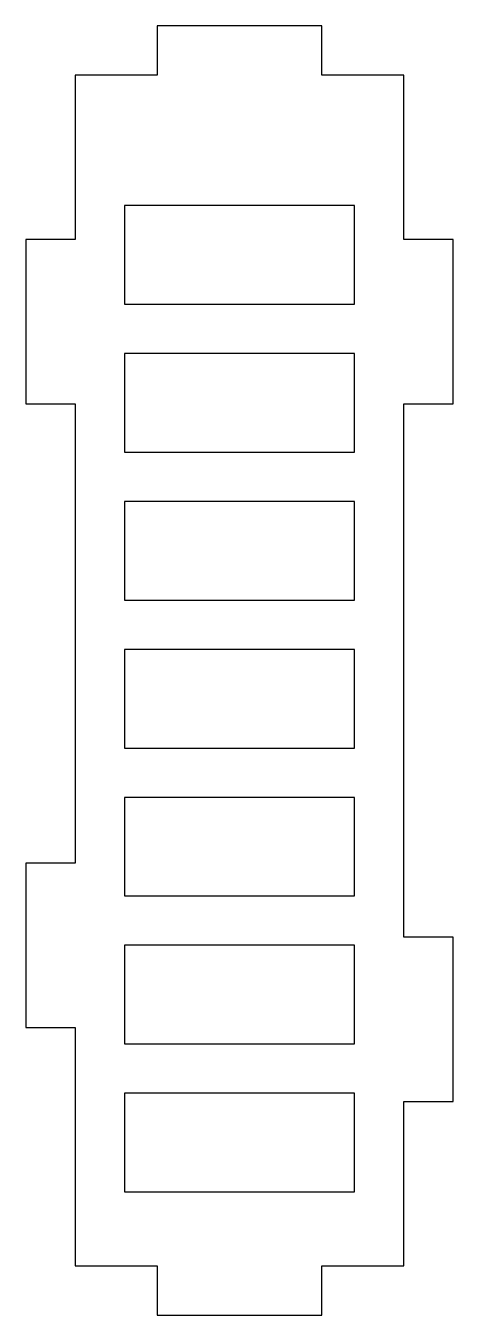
# Model space of a CAD drawing. Header units: millimetres. Extents: x 3904.1 to 3930.1, y 1439.1 to 1517.5.
import ezdxf

# ---------------------------------------------------------------- set-up
doc = ezdxf.new("R2010")
doc.units = ezdxf.units.MM

msp = doc.modelspace()

# ---------------------------------------------------------------- linework, layer by layer
at = {"color": 0}
for p, q in [((3922.052, 1517.514, -75.37), (3912.052, 1517.514, -75.37)), ((3912.052, 1517.514, -75.37), (3912.052, 1514.514, -75.37)), ((3922.052, 1514.514, -75.37), (3922.052, 1517.514, -75.37)), ((3912.052, 1514.514, -75.37), (3907.052, 1514.514, -75.37)), ((3907.052, 1514.514, -75.37), (3907.052, 1504.514, -75.37)), ((3927.052, 1514.514, -75.37), (3922.052, 1514.514, -75.37)), ((3927.052, 1504.514, -75.37), (3927.052, 1514.514, -75.37)), ((3910.052, 1506.583, -75.37), (3910.052, 1500.583, -75.37)), ((3924.052, 1506.583, -75.37), (3910.052, 1506.583, -75.37)), ((3924.052, 1500.583, -75.37), (3924.052, 1506.583, -75.37)), ((3907.052, 1504.514, -75.37), (3904.052, 1504.514, -75.37)), ((3904.052, 1504.514, -75.37), (3904.052, 1494.514, -75.37)), ((3930.052, 1504.514, -75.37), (3927.052, 1504.514, -75.37)), ((3930.052, 1494.514, -75.37), (3930.052, 1504.514, -75.37)), ((3910.052, 1500.583, -75.37), (3924.052, 1500.583, -75.37)), ((3910.052, 1497.583, -75.37), (3910.052, 1491.583, -75.37)), ((3924.052, 1497.583, -75.37), (3910.052, 1497.583, -75.37)), ((3924.052, 1491.583, -75.37), (3924.052, 1497.583, -75.37)), ((3904.052, 1494.514, -75.37), (3907.052, 1494.514, -75.37)), ((3907.052, 1494.514, -75.37), (3907.052, 1466.583, -75.37)), ((3927.052, 1462.083, -75.37), (3927.052, 1494.514, -75.37)), ((3927.052, 1494.514, -75.37), (3930.052, 1494.514, -75.37)), ((3910.052, 1491.583, -75.37), (3924.052, 1491.583, -75.37)), ((3910.052, 1488.583, -75.37), (3910.052, 1482.583, -75.37)), ((3924.052, 1488.583, -75.37), (3910.052, 1488.583, -75.37)), ((3924.052, 1482.583, -75.37), (3924.052, 1488.583, -75.37)), ((3910.052, 1482.583, -75.37), (3924.052, 1482.583, -75.37)), ((3910.052, 1479.583, -75.37), (3910.052, 1473.583, -75.37)), ((3924.052, 1479.583, -75.37), (3910.052, 1479.583, -75.37)), ((3924.052, 1473.583, -75.37), (3924.052, 1479.583, -75.37)), ((3910.052, 1473.583, -75.37), (3924.052, 1473.583, -75.37)), ((3910.052, 1470.583, -75.37), (3910.052, 1464.583, -75.37)), ((3924.052, 1470.583, -75.37), (3910.052, 1470.583, -75.37)), ((3924.052, 1464.583, -75.37), (3924.052, 1470.583, -75.37)), ((3907.052, 1466.583, -75.37), (3904.052, 1466.583, -75.37)), ((3904.052, 1466.583, -75.37), (3904.052, 1456.583, -75.37)), ((3910.052, 1464.583, -75.37), (3924.052, 1464.583, -75.37)), ((3930.052, 1462.083, -75.37), (3927.052, 1462.083, -75.37)), ((3930.052, 1452.083, -75.37), (3930.052, 1462.083, -75.37)), ((3910.052, 1461.583, -75.37), (3910.052, 1455.583, -75.37)), ((3924.052, 1461.583, -75.37), (3910.052, 1461.583, -75.37)), ((3924.052, 1455.583, -75.37), (3924.052, 1461.583, -75.37)), ((3904.052, 1456.583, -75.37), (3907.052, 1456.583, -75.37)), ((3907.052, 1456.583, -75.37), (3907.052, 1442.083, -75.37)), ((3910.052, 1455.583, -75.37), (3924.052, 1455.583, -75.37)), ((3910.052, 1452.583, -75.37), (3910.052, 1446.583, -75.37)), ((3924.052, 1452.583, -75.37), (3910.052, 1452.583, -75.37)), ((3924.052, 1446.583, -75.37), (3924.052, 1452.583, -75.37)), ((3927.052, 1442.083, -75.37), (3927.052, 1452.083, -75.37)), ((3927.052, 1452.083, -75.37), (3930.052, 1452.083, -75.37)), ((3910.052, 1446.583, -75.37), (3924.052, 1446.583, -75.37)), ((3907.052, 1442.083, -75.37), (3912.052, 1442.083, -75.37)), ((3912.052, 1442.083, -75.37), (3912.052, 1439.083, -75.37)), ((3922.052, 1439.083, -75.37), (3922.052, 1442.083, -75.37)), ((3922.052, 1442.083, -75.37), (3927.052, 1442.083, -75.37)), ((3912.052, 1439.083, -75.37), (3922.052, 1439.083, -75.37))]:
    msp.add_line(p, q, dxfattribs=at)

doc.saveas('drawing.dxf')
